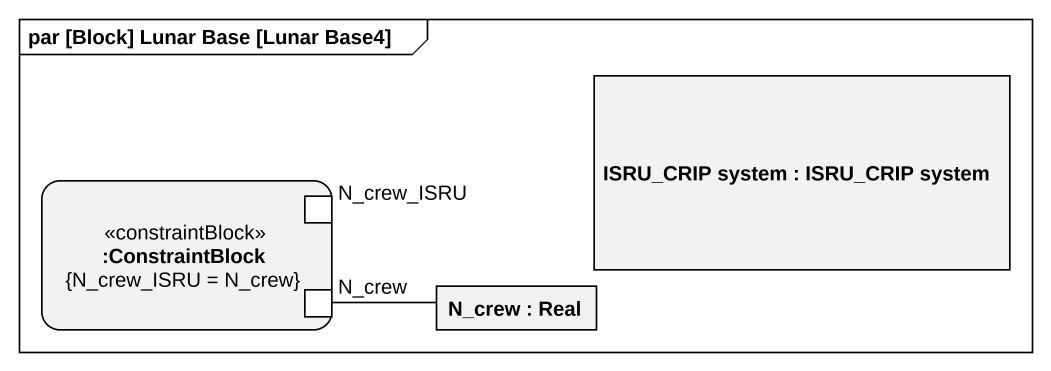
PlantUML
@startuml
mainframe par [Block] Lunar Base [Lunar Base4]
rectangle "ISRU_CRIP system : ISRU_CRIP system" as ISRU_CRIP_system
rectangle ":ConstraintBlock\n{N_crew_ISRU = N_crew}" as ConstraintBlock <<constraintBlock>> {
  port N_crew_ISRU
  port N_crew
}
rectangle "N_crew : Real" as N_crew_2
N_crew -right- N_crew_2
@enduml
